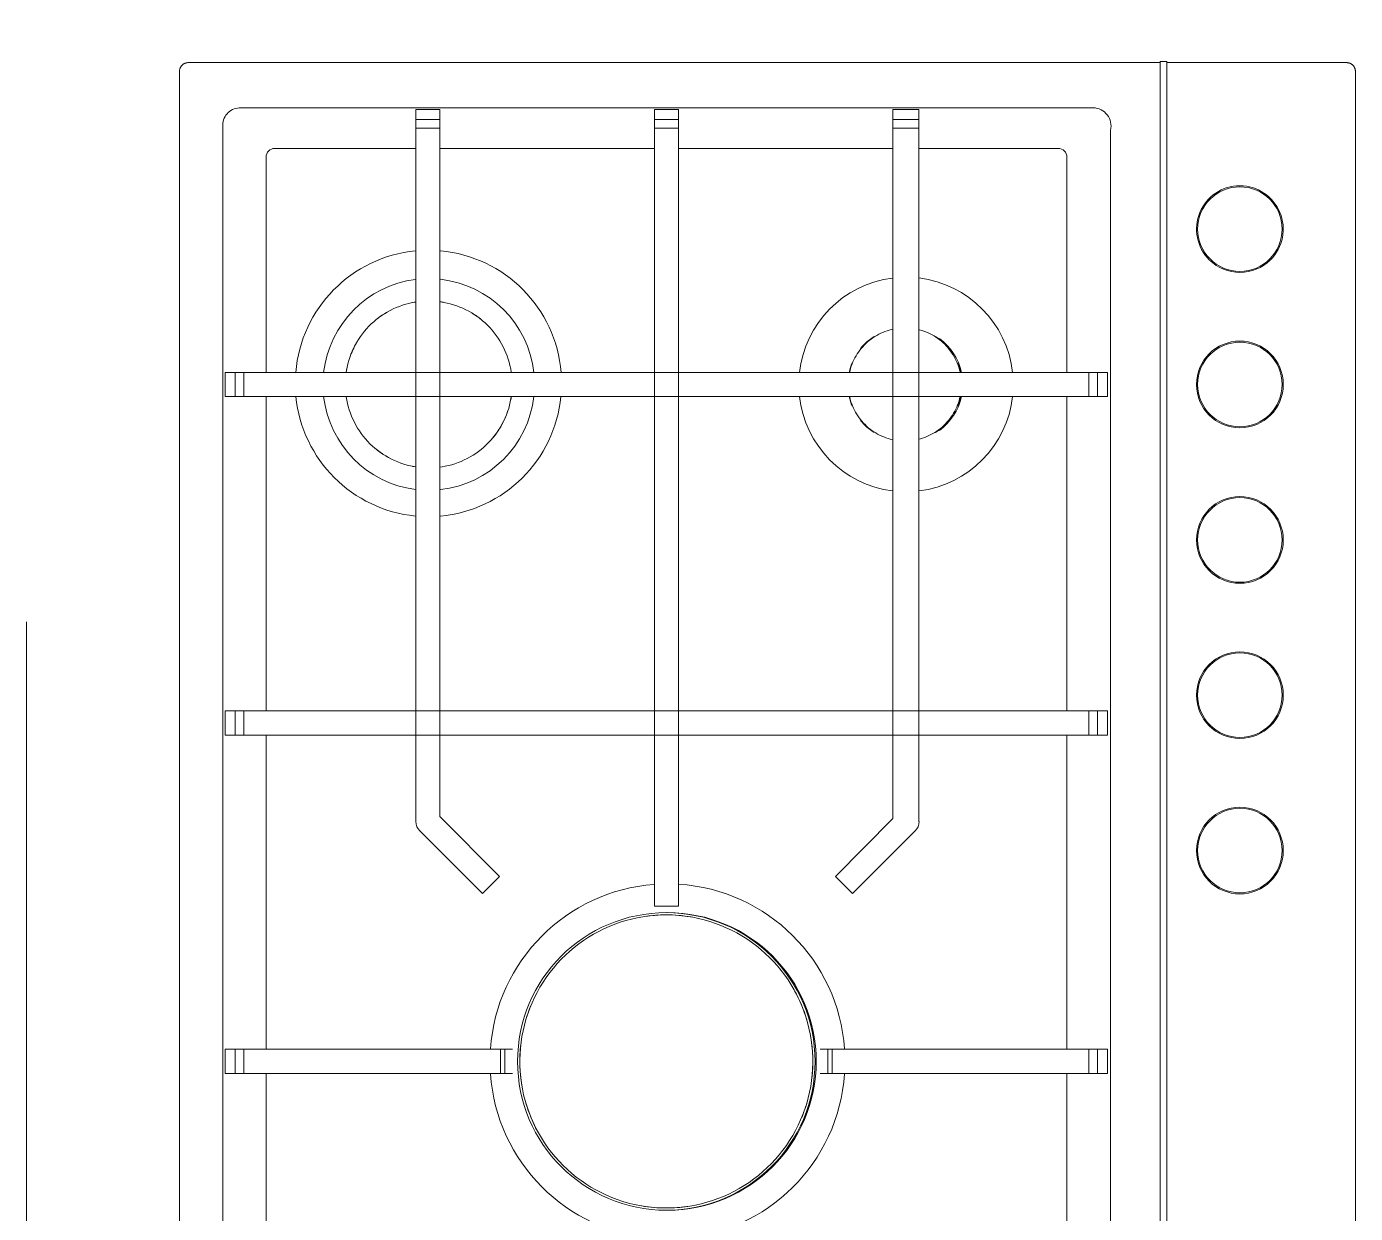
# Model space of a CAD drawing. Header units: millimetres. Extents: x 1680 to 166026, y 35966 to 91121.
# Drawn here: x 131305 to 131904, y 47037 to 47571 of the extents above; entities that cross this region are included whole.
import ezdxf

# ---------------------------------------------------------------- set-up
doc = ezdxf.new("R2010")
doc.units = ezdxf.units.MM
doc.linetypes.add('IMPORT-ACAD_ISO03W100', pattern=[762, 304.8, -457.2])
doc.layers.add('A-GENM', color=13, linetype='Continuous', lineweight=18)
doc.layers.add('M-EQPM', color=50, linetype='Continuous', lineweight=18)

# ---------------------------------------------------------------- blocks, each defined once
blk = doc.blocks.new('plan')
at = {"layer": 'A-GENM', "color": 252, "linetype": 'IMPORT-ACAD_ISO03W100', "lineweight": 20, "true_color": 0x939598}
blk.add_line((502287.13, -210892.24), (502287.13, -212667.24), dxfattribs=at)
at = {"layer": 'M-EQPM', "color": 252, "lineweight": 20, "true_color": 0x939598}
for p, q in [((502797.95, -211402.24), (502360.03, -211402.24)), ((502800.95, -211401.74), (502797.95, -211401.74)), ((502797.95, -211401.74), (502800.95, -211401.74)), ((502797.95, -211402.44), (502797.95, -211401.74)), ((502797.95, -211402.24), (502797.95, -211402.45)), ((502797.95, -211402.44), (502797.95, -211403.24)), ((502797.95, -211403.24), (502797.95, -212301.24)), ((502800.95, -211401.74), (502800.95, -211402.44)), ((502882.02, -211402.24), (502800.95, -211402.24)), ((502800.95, -211402.45), (502800.95, -211402.24)), ((502800.95, -211403.24), (502800.95, -211402.44)), ((502800.95, -212301.24), (502800.95, -211403.24)), ((502356.03, -211406.24), (502356.03, -212298.24)), ((502886.02, -212298.24), (502886.02, -211406.24)), ((502767.83, -211422.59), (502383.68, -211422.59)), ((502462.6, -211427.89), (502462.6, -211423.32)), ((502473.44, -211423.32), (502462.6, -211423.32)), ((502473.44, -211423.32), (502473.44, -211427.89)), ((502570.1, -211427.89), (502570.1, -211423.32)), ((502580.94, -211423.32), (502570.1, -211423.32)), ((502580.94, -211423.32), (502580.94, -211427.89)), ((502677.6, -211427.89), (502677.6, -211423.32)), ((502689.22, -211423.32), (502677.6, -211423.32)), ((502689.22, -211423.32), (502689.22, -211427.89)), ((502375.52, -211430.27), (502375.52, -212274.4)), ((502462.6, -211431.76), (502462.6, -211427.89)), ((502473.44, -211427.89), (502462.6, -211427.89)), ((502462.6, -211431.76), (502462.6, -211744.23)), ((502473.44, -211431.76), (502462.6, -211431.76)), ((502473.44, -211427.89), (502473.44, -211431.76)), ((502473.44, -211734.16), (502473.44, -211431.76)), ((502570.1, -211431.76), (502570.1, -211427.89)), ((502580.94, -211427.89), (502570.1, -211427.89)), ((502570.1, -211782.24), (502570.1, -211431.76)), ((502580.94, -211431.76), (502570.1, -211431.76)), ((502580.94, -211427.89), (502580.94, -211431.76)), ((502580.94, -211431.76), (502580.94, -211782.24)), ((502677.6, -211431.76), (502677.6, -211427.89)), ((502689.22, -211427.89), (502677.6, -211427.89)), ((502689.22, -211431.76), (502677.6, -211431.76)), ((502677.6, -211431.76), (502677.6, -211734.16)), ((502689.22, -211427.89), (502689.22, -211431.76)), ((502689.22, -211744.23), (502689.22, -211431.76)), ((502775.68, -212271.88), (502775.68, -211432.72)), ((502395.03, -211541.88), (502395.03, -211444.85)), ((502398.97, -211440.91), (502462.6, -211440.91)), ((502473.44, -211440.91), (502570.1, -211440.91)), ((502580.94, -211440.91), (502677.6, -211440.91)), ((502689.22, -211440.91), (502752.07, -211440.91)), ((502756.01, -211444.85), (502756.01, -211541.88)), ((502457.99, -211511.11), (502456.55, -211511.55)), ((502459.44, -211510.72), (502457.99, -211511.11)), ((502460.91, -211510.39), (502459.44, -211510.72)), ((502462.39, -211510.12), (502460.91, -211510.39)), ((502475.17, -211510.26), (502473.68, -211510.02)), ((502476.64, -211510.56), (502475.17, -211510.26)), ((502478.1, -211510.92), (502476.64, -211510.56)), ((502479.55, -211511.34), (502478.1, -211510.92)), ((502480.97, -211511.82), (502479.55, -211511.34)), ((502445.92, -211517.09), (502444.73, -211518.01)), ((502447.15, -211516.21), (502445.92, -211517.09)), ((502448.4, -211515.39), (502447.15, -211516.21)), ((502449.69, -211514.61), (502448.4, -211515.39)), ((502451.01, -211513.89), (502449.69, -211514.61)), ((502452.36, -211513.23), (502451.01, -211513.89)), ((502453.73, -211512.61), (502452.36, -211513.23)), ((502455.13, -211512.05), (502453.73, -211512.61)), ((502456.55, -211511.55), (502455.13, -211512.05)), ((502482.38, -211512.35), (502480.97, -211511.82)), ((502483.76, -211512.94), (502482.38, -211512.35)), ((502485.12, -211513.58), (502483.76, -211512.94)), ((502486.46, -211514.28), (502485.12, -211513.58)), ((502487.76, -211515.03), (502486.46, -211514.28)), ((502489.03, -211515.83), (502487.76, -211515.03)), ((502490.27, -211516.68), (502489.03, -211515.83)), ((502491.48, -211517.58), (502490.27, -211516.68)), ((502439.4, -211523.29), (502438.46, -211524.47)), ((502440.38, -211522.15), (502439.4, -211523.29)), ((502441.4, -211521.05), (502440.38, -211522.15)), ((502442.47, -211519.99), (502441.4, -211521.05)), ((502443.58, -211518.98), (502442.47, -211519.99)), ((502444.73, -211518.01), (502443.58, -211518.98)), ((502492.64, -211518.53), (502491.48, -211517.58)), ((502493.77, -211519.52), (502492.64, -211518.53)), ((502494.86, -211520.56), (502493.77, -211519.52)), ((502495.91, -211521.64), (502494.86, -211520.56)), ((502496.91, -211522.76), (502495.91, -211521.64)), ((502497.87, -211523.92), (502496.91, -211522.76)), ((502673.97, -211523.38), (502673.02, -211523.76)), ((502674.93, -211523.04), (502673.97, -211523.38)), ((502675.9, -211522.74), (502674.93, -211523.04)), ((502676.89, -211522.47), (502675.9, -211522.74)), ((502677.6, -211522.31), (502676.89, -211522.47)), ((502690.53, -211522.89), (502689.55, -211522.61)), ((502691.49, -211523.22), (502690.53, -211522.89)), ((502692.45, -211523.58), (502691.49, -211523.22)), ((502435.95, -211528.21), (502435.21, -211529.52)), ((502436.74, -211526.93), (502435.95, -211528.21)), ((502437.57, -211525.68), (502436.74, -211526.93)), ((502438.46, -211524.47), (502437.57, -211525.68)), ((502498.78, -211525.12), (502497.87, -211523.92)), ((502499.64, -211526.35), (502498.78, -211525.12)), ((502500.45, -211527.62), (502499.64, -211526.35)), ((502501.21, -211528.92), (502500.45, -211527.62)), ((502501.91, -211530.24), (502501.21, -211528.92)), ((502665.38, -211528.76), (502664.66, -211529.48)), ((502666.14, -211528.07), (502665.38, -211528.76)), ((502666.92, -211527.42), (502666.14, -211528.07)), ((502667.72, -211526.79), (502666.92, -211527.42)), ((502668.55, -211526.2), (502667.72, -211526.79)), ((502669.41, -211525.64), (502668.55, -211526.2)), ((502670.28, -211525.11), (502669.41, -211525.64)), ((502671.18, -211524.63), (502670.28, -211525.11)), ((502672.09, -211524.17), (502671.18, -211524.63)), ((502673.02, -211523.76), (502672.09, -211524.17)), ((502693.39, -211523.98), (502692.45, -211523.58)), ((502694.31, -211524.41), (502693.39, -211523.98)), ((502695.21, -211524.88), (502694.31, -211524.41)), ((502696.1, -211525.39), (502695.21, -211524.88)), ((502696.96, -211525.94), (502696.1, -211525.39)), ((502697.8, -211526.51), (502696.96, -211525.94)), ((502698.62, -211527.12), (502697.8, -211526.51)), ((502699.41, -211527.77), (502698.62, -211527.12)), ((502700.18, -211528.44), (502699.41, -211527.77)), ((502700.91, -211529.14), (502700.18, -211528.44)), ((502701.62, -211529.88), (502700.91, -211529.14)), ((502432.81, -211535.03), (502432.35, -211536.46)), ((502433.33, -211533.62), (502432.81, -211535.03)), ((502433.9, -211532.23), (502433.33, -211533.62)), ((502434.53, -211530.86), (502433.9, -211532.23)), ((502435.21, -211529.52), (502434.53, -211530.86)), ((502502.57, -211531.6), (502501.91, -211530.24)), ((502503.16, -211532.98), (502502.57, -211531.6)), ((502503.71, -211534.38), (502503.16, -211532.98)), ((502504.19, -211535.8), (502503.71, -211534.38)), ((502660.46, -211535.22), (502660, -211536.13)), ((502660.96, -211534.33), (502660.46, -211535.22)), ((502661.49, -211533.47), (502660.96, -211534.33)), ((502662.06, -211532.62), (502661.49, -211533.47)), ((502662.66, -211531.8), (502662.06, -211532.62)), ((502663.3, -211531), (502662.66, -211531.8)), ((502663.96, -211530.22), (502663.3, -211531)), ((502664.66, -211529.48), (502663.96, -211530.22)), ((502702.3, -211530.64), (502701.62, -211529.88)), ((502702.95, -211531.42), (502702.3, -211530.64)), ((502703.57, -211532.24), (502702.95, -211531.42)), ((502704.15, -211533.07), (502703.57, -211532.24)), ((502704.7, -211533.93), (502704.15, -211533.07)), ((502705.22, -211534.81), (502704.7, -211533.93)), ((502705.7, -211535.71), (502705.22, -211534.81)), ((502431.32, -211540.85), (502431.17, -211541.88)), ((502431.61, -211539.38), (502431.32, -211540.85)), ((502431.95, -211537.91), (502431.61, -211539.38)), ((502432.35, -211536.46), (502431.95, -211537.91)), ((502504.62, -211537.24), (502504.19, -211535.8)), ((502504.99, -211538.7), (502504.62, -211537.24)), ((502505.31, -211540.17), (502504.99, -211538.7)), ((502505.56, -211541.66), (502505.31, -211540.17)), ((502658.25, -211540.92), (502658.02, -211541.88)), ((502658.52, -211539.93), (502658.25, -211540.92)), ((502658.83, -211538.96), (502658.52, -211539.93)), ((502659.18, -211538), (502658.83, -211538.96)), ((502659.57, -211537.06), (502659.18, -211538)), ((502660, -211536.13), (502659.57, -211537.06)), ((502706.14, -211536.63), (502705.7, -211535.71)), ((502706.54, -211537.57), (502706.14, -211536.63)), ((502706.91, -211538.52), (502706.54, -211537.57)), ((502707.24, -211539.48), (502706.91, -211538.52)), ((502707.53, -211540.46), (502707.24, -211539.48)), ((502707.78, -211541.45), (502707.53, -211540.46)), ((502376.58, -211541.88), (502381.15, -211541.88)), ((502376.58, -211541.88), (502376.58, -211552.61)), ((502381.15, -211541.88), (502385.02, -211541.88)), ((502381.15, -211552.61), (502381.15, -211541.88)), ((502385.02, -211541.88), (502573.06, -211541.88)), ((502385.02, -211541.88), (502385.02, -211552.61)), ((502573.06, -211541.88), (502765.88, -211541.88)), ((502765.88, -211541.88), (502769.75, -211541.88)), ((502765.88, -211541.88), (502765.88, -211552.61)), ((502769.75, -211541.88), (502774.33, -211541.88)), ((502769.75, -211541.88), (502769.75, -211552.61)), ((502774.33, -211541.88), (502774.33, -211552.61)), ((502381.15, -211552.61), (502376.58, -211552.61)), ((502385.02, -211552.61), (502381.15, -211552.61)), ((502573.06, -211552.61), (502385.02, -211552.61)), ((502395.03, -211694.29), (502395.03, -211552.61)), ((502431.19, -211552.83), (502431.45, -211554.32)), ((502505.43, -211553.64), (502505.59, -211552.61)), ((502765.88, -211552.61), (502573.06, -211552.61)), ((502658.12, -211553.04), (502658.37, -211554.03)), ((502707.65, -211553.57), (502707.88, -211552.61)), ((502756.01, -211552.61), (502756.01, -211694.29)), ((502769.75, -211552.61), (502765.88, -211552.61)), ((502774.33, -211552.61), (502769.75, -211552.61)), ((502431.45, -211554.32), (502431.76, -211555.79)), ((502431.76, -211555.79), (502432.13, -211557.24)), ((502432.13, -211557.24), (502432.56, -211558.69)), ((502432.56, -211558.69), (502433.05, -211560.11)), ((502503.94, -211559.46), (502504.4, -211558.02)), ((502504.4, -211558.02), (502504.8, -211556.58)), ((502504.8, -211556.58), (502505.14, -211555.11)), ((502505.14, -211555.11), (502505.43, -211553.64)), ((502658.37, -211554.03), (502658.66, -211555)), ((502658.66, -211555), (502658.99, -211555.97)), ((502658.99, -211555.97), (502659.36, -211556.92)), ((502659.36, -211556.92), (502659.76, -211557.86)), ((502659.76, -211557.86), (502660.21, -211558.77)), ((502660.21, -211558.77), (502660.69, -211559.67)), ((502704.94, -211560.15), (502705.44, -211559.26)), ((502705.44, -211559.26), (502705.9, -211558.35)), ((502705.9, -211558.35), (502706.33, -211557.43)), ((502706.33, -211557.43), (502706.72, -211556.48)), ((502706.72, -211556.48), (502707.07, -211555.53)), ((502707.07, -211555.53), (502707.38, -211554.55)), ((502707.38, -211554.55), (502707.65, -211553.57)), ((502433.05, -211560.11), (502433.59, -211561.51)), ((502433.59, -211561.51), (502434.19, -211562.89)), ((502434.19, -211562.89), (502434.84, -211564.25)), ((502434.84, -211564.25), (502435.55, -211565.57)), ((502500.8, -211566.28), (502501.54, -211564.97)), ((502501.54, -211564.97), (502502.22, -211563.63)), ((502502.22, -211563.63), (502502.85, -211562.26)), ((502502.85, -211562.26), (502503.42, -211560.87)), ((502503.42, -211560.87), (502503.94, -211559.46)), ((502660.69, -211559.67), (502661.2, -211560.55)), ((502661.2, -211560.55), (502661.75, -211561.41)), ((502661.75, -211561.41), (502662.33, -211562.25)), ((502662.33, -211562.25), (502662.95, -211563.06)), ((502662.95, -211563.06), (502663.6, -211563.85)), ((502663.6, -211563.85), (502664.28, -211564.61)), ((502664.28, -211564.61), (502664.99, -211565.34)), ((502664.99, -211565.34), (502665.73, -211566.05)), ((502700.52, -211565.73), (502701.24, -211565.01)), ((502701.24, -211565.01), (502701.94, -211564.26)), ((502701.94, -211564.26), (502702.61, -211563.49)), ((502702.61, -211563.49), (502703.24, -211562.69)), ((502703.24, -211562.69), (502703.84, -211561.87)), ((502703.84, -211561.87), (502704.41, -211561.02)), ((502704.41, -211561.02), (502704.94, -211560.15)), ((502435.55, -211565.57), (502436.31, -211566.87)), ((502436.31, -211566.87), (502437.12, -211568.14)), ((502437.12, -211568.14), (502437.98, -211569.37)), ((502437.98, -211569.37), (502438.89, -211570.57)), ((502438.89, -211570.57), (502439.84, -211571.73)), ((502496.37, -211572.34), (502497.36, -211571.2)), ((502497.36, -211571.2), (502498.29, -211570.02)), ((502498.29, -211570.02), (502499.18, -211568.81)), ((502499.18, -211568.81), (502500.02, -211567.56)), ((502500.02, -211567.56), (502500.8, -211566.28)), ((502665.73, -211566.05), (502666.49, -211566.72)), ((502666.49, -211566.72), (502667.28, -211567.36)), ((502667.28, -211567.36), (502668.1, -211567.97)), ((502668.1, -211567.97), (502668.94, -211568.55)), ((502668.94, -211568.55), (502669.81, -211569.09)), ((502669.81, -211569.09), (502670.69, -211569.6)), ((502670.69, -211569.6), (502671.59, -211570.07)), ((502671.59, -211570.07), (502672.52, -211570.51)), ((502672.52, -211570.51), (502673.46, -211570.91)), ((502673.46, -211570.91), (502674.41, -211571.27)), ((502674.41, -211571.27), (502675.38, -211571.59)), ((502690.97, -211571.45), (502691.93, -211571.11)), ((502691.93, -211571.11), (502692.88, -211570.73)), ((502692.88, -211570.73), (502693.81, -211570.31)), ((502693.81, -211570.31), (502694.73, -211569.86)), ((502694.73, -211569.86), (502695.62, -211569.37)), ((502695.62, -211569.37), (502696.5, -211568.85)), ((502696.5, -211568.85), (502697.35, -211568.29)), ((502697.35, -211568.29), (502698.18, -211567.7)), ((502698.18, -211567.7), (502698.99, -211567.07)), ((502698.99, -211567.07), (502699.77, -211566.41)), ((502699.77, -211566.41), (502700.52, -211565.73)), ((502439.84, -211571.73), (502440.84, -211572.85)), ((502440.84, -211572.85), (502441.89, -211573.93)), ((502441.89, -211573.93), (502442.98, -211574.97)), ((502442.98, -211574.97), (502444.11, -211575.96)), ((502444.11, -211575.96), (502445.28, -211576.91)), ((502445.28, -211576.91), (502446.48, -211577.81)), ((502490.83, -211577.4), (502492.02, -211576.48)), ((502492.02, -211576.48), (502493.17, -211575.51)), ((502493.17, -211575.51), (502494.28, -211574.5)), ((502494.28, -211574.5), (502495.35, -211573.44)), ((502495.35, -211573.44), (502496.37, -211572.34)), ((502675.38, -211571.59), (502676.36, -211571.88)), ((502676.36, -211571.88), (502677.35, -211572.12)), ((502689.22, -211571.96), (502690, -211571.75)), ((502690, -211571.75), (502690.97, -211571.45)), ((502446.48, -211577.81), (502447.72, -211578.66)), ((502447.72, -211578.66), (502448.99, -211579.46)), ((502448.99, -211579.46), (502450.3, -211580.21)), ((502450.3, -211580.21), (502451.63, -211580.91)), ((502451.63, -211580.91), (502452.99, -211581.55)), ((502452.99, -211581.55), (502454.37, -211582.14)), ((502454.37, -211582.14), (502455.78, -211582.67)), ((502455.78, -211582.67), (502457.21, -211583.15)), ((502457.21, -211583.15), (502458.65, -211583.57)), ((502478.77, -211583.38), (502480.2, -211582.94)), ((502480.2, -211582.94), (502481.62, -211582.43)), ((502481.62, -211582.43), (502483.02, -211581.88)), ((502483.02, -211581.88), (502484.39, -211581.26)), ((502484.39, -211581.26), (502485.74, -211580.6)), ((502485.74, -211580.6), (502487.06, -211579.87)), ((502487.06, -211579.87), (502488.35, -211579.1)), ((502488.35, -211579.1), (502489.61, -211578.28)), ((502489.61, -211578.28), (502490.83, -211577.4)), ((502458.65, -211583.57), (502460.11, -211583.93)), ((502460.11, -211583.93), (502461.59, -211584.23)), ((502461.59, -211584.23), (502462.61, -211584.39)), ((502473.44, -211584.5), (502474.37, -211584.36)), ((502474.37, -211584.36), (502475.85, -211584.09)), ((502475.85, -211584.09), (502477.31, -211583.77)), ((502477.31, -211583.77), (502478.77, -211583.38)), ((502376.58, -211694.29), (502381.15, -211694.29)), ((502376.58, -211694.29), (502376.58, -211705.2)), ((502381.15, -211694.29), (502385.02, -211694.29)), ((502381.15, -211705.2), (502381.15, -211694.29)), ((502385.02, -211694.29), (502573.06, -211694.29)), ((502385.02, -211694.29), (502385.02, -211705.2)), ((502573.06, -211694.29), (502765.88, -211694.29)), ((502765.88, -211694.29), (502769.75, -211694.29)), ((502765.88, -211694.29), (502765.88, -211705.2)), ((502769.75, -211694.29), (502774.33, -211694.29)), ((502769.75, -211694.29), (502769.75, -211705.2)), ((502774.33, -211694.29), (502774.33, -211705.2)), ((502381.15, -211705.2), (502376.58, -211705.2)), ((502385.02, -211705.2), (502381.15, -211705.2)), ((502573.06, -211705.2), (502385.02, -211705.2)), ((502395.03, -211846.73), (502395.03, -211705.2)), ((502765.88, -211705.2), (502573.06, -211705.2)), ((502756.01, -211705.2), (502756.01, -211846.73)), ((502769.75, -211705.2), (502765.88, -211705.2)), ((502774.33, -211705.2), (502769.75, -211705.2)), ((502473.44, -211741.87), (502473.44, -211734.16)), ((502677.6, -211734.16), (502677.6, -211742.82)), ((502500.3, -211768.97), (502473.44, -211741.87)), ((502677.6, -211742.82), (502651.68, -211768.97)), ((502464.37, -211748.42), (502467.02, -211751.06)), ((502684.96, -211751.06), (502687.61, -211748.42)), ((502467.02, -211751.06), (502492.67, -211776.6)), ((502659.31, -211776.6), (502684.96, -211751.06)), ((502492.67, -211776.6), (502500.3, -211768.97)), ((502651.68, -211768.97), (502659.31, -211776.6)), ((502567.55, -211786.69), (502564.93, -211787.06)), ((502570.17, -211786.43), (502567.55, -211786.69)), ((502570.1, -211782.33), (502570.1, -211782.24)), ((502570.1, -211782.24), (502580.94, -211782.24)), ((502580.94, -211782.33), (502570.1, -211782.33)), ((502572.81, -211786.27), (502570.17, -211786.43)), ((502575.45, -211786.21), (502572.81, -211786.27)), ((502576.88, -211786.23), (502575.45, -211786.21)), ((502579.52, -211786.34), (502576.88, -211786.23)), ((502582.15, -211786.56), (502579.52, -211786.34)), ((502580.94, -211782.24), (502580.94, -211782.33)), ((502584.77, -211786.88), (502582.15, -211786.56)), ((502587.38, -211787.3), (502584.77, -211786.88)), ((502547.33, -211792.5), (502544.96, -211793.68)), ((502549.74, -211791.43), (502547.33, -211792.5)), ((502552.19, -211790.45), (502549.74, -211791.43)), ((502554.68, -211789.57), (502552.19, -211790.45)), ((502557.2, -211788.79), (502554.68, -211789.57)), ((502559.76, -211788.11), (502557.2, -211788.79)), ((502562.33, -211787.53), (502559.76, -211788.11)), ((502564.93, -211787.06), (502562.33, -211787.53)), ((502589.96, -211787.83), (502587.38, -211787.3)), ((502592.53, -211788.46), (502589.96, -211787.83)), ((502595.06, -211789.2), (502592.53, -211788.46)), ((502597.57, -211790.03), (502595.06, -211789.2)), ((502600.04, -211790.96), (502597.57, -211790.03)), ((502602.47, -211792), (502600.04, -211790.96)), ((502604.86, -211793.13), (502602.47, -211792)), ((502538.17, -211797.75), (502536.02, -211799.28)), ((502540.38, -211796.3), (502538.17, -211797.75)), ((502542.64, -211794.94), (502540.38, -211796.3)), ((502544.96, -211793.68), (502542.64, -211794.94)), ((502607.2, -211794.35), (502604.86, -211793.13)), ((502609.49, -211795.66), (502607.2, -211794.35)), ((502611.72, -211797.07), (502609.49, -211795.66)), ((502613.9, -211798.57), (502611.72, -211797.07)), ((502616.02, -211800.15), (502613.9, -211798.57)), ((502529.96, -211804.38), (502528.08, -211806.24)), ((502531.91, -211802.6), (502529.96, -211804.38)), ((502533.93, -211800.9), (502531.91, -211802.6)), ((502536.02, -211799.28), (502533.93, -211800.9)), ((502618.07, -211801.81), (502616.02, -211800.15)), ((502620.05, -211803.55), (502618.07, -211801.81)), ((502621.96, -211805.38), (502620.05, -211803.55)), ((502524.56, -211810.17), (502522.92, -211812.24)), ((502526.28, -211808.17), (502524.56, -211810.17)), ((502528.08, -211806.24), (502526.28, -211808.17)), ((502623.8, -211807.27), (502621.96, -211805.38)), ((502625.56, -211809.24), (502623.8, -211807.27)), ((502627.24, -211811.28), (502625.56, -211809.24)), ((502519.89, -211816.57), (502518.51, -211818.82)), ((502521.36, -211814.37), (502519.89, -211816.57)), ((502522.92, -211812.24), (502521.36, -211814.37)), ((502628.83, -211813.39), (502627.24, -211811.28)), ((502630.35, -211815.55), (502628.83, -211813.39)), ((502631.77, -211817.78), (502630.35, -211815.55)), ((502517.22, -211821.12), (502516.02, -211823.48)), ((502518.51, -211818.82), (502517.22, -211821.12)), ((502633.1, -211820.06), (502631.77, -211817.78)), ((502634.34, -211822.39), (502633.1, -211820.06)), ((502635.49, -211824.77), (502634.34, -211822.39)), ((502513.91, -211828.32), (502513, -211830.8)), ((502514.92, -211825.88), (502513.91, -211828.32)), ((502516.02, -211823.48), (502514.92, -211825.88)), ((502636.54, -211827.19), (502635.49, -211824.77)), ((502637.49, -211829.65), (502636.54, -211827.19)), ((502512.19, -211833.31), (502511.49, -211835.86)), ((502513, -211830.8), (502512.19, -211833.31)), ((502638.35, -211832.15), (502637.49, -211829.65)), ((502639.1, -211834.68), (502638.35, -211832.15)), ((502639.75, -211837.24), (502639.1, -211834.68)), ((502510.88, -211838.43), (502510.38, -211841.02)), ((502511.49, -211835.86), (502510.88, -211838.43)), ((502640.3, -211839.83), (502639.75, -211837.24)), ((502640.75, -211842.43), (502640.3, -211839.83)), ((502376.58, -211846.73), (502381.15, -211846.73)), ((502376.58, -211857.75), (502376.58, -211846.73)), ((502381.15, -211846.73), (502385.02, -211846.73)), ((502381.15, -211857.75), (502381.15, -211846.73)), ((502385.02, -211846.73), (502500.7, -211846.73)), ((502385.02, -211846.73), (502385.02, -211857.75)), ((502500.7, -211846.73), (502502.68, -211846.73)), ((502500.7, -211857.75), (502500.7, -211846.73)), ((502502.68, -211846.73), (502506.14, -211846.73)), ((502502.68, -211857.75), (502502.68, -211846.73)), ((502509.69, -211846.26), (502509.51, -211848.89)), ((502509.99, -211843.63), (502509.69, -211846.26)), ((502510.38, -211841.02), (502509.99, -211843.63)), ((502641.09, -211845.05), (502640.75, -211842.43)), ((502641.32, -211847.68), (502641.09, -211845.05)), ((502644.76, -211846.73), (502648.23, -211846.73)), ((502648.23, -211846.73), (502650.2, -211846.73)), ((502648.23, -211857.75), (502648.23, -211846.73)), ((502650.2, -211846.73), (502765.89, -211846.73)), ((502650.2, -211857.75), (502650.2, -211846.73)), ((502765.89, -211846.73), (502769.75, -211846.73)), ((502765.89, -211857.75), (502765.89, -211846.73)), ((502769.75, -211846.73), (502774.33, -211846.73)), ((502769.75, -211857.75), (502769.75, -211846.73)), ((502774.33, -211857.75), (502774.33, -211846.73)), ((502509.51, -211848.89), (502509.43, -211851.53)), ((502509.43, -211851.53), (502509.45, -211854.17)), ((502641.45, -211850.32), (502641.32, -211847.68)), ((502641.48, -211852.96), (502641.45, -211850.32)), ((502381.15, -211857.75), (502376.58, -211857.75)), ((502385.02, -211857.75), (502381.15, -211857.75)), ((502500.7, -211857.75), (502385.02, -211857.75)), ((502395.03, -211999.29), (502395.03, -211857.75)), ((502502.68, -211857.75), (502500.7, -211857.75)), ((502506.14, -211857.75), (502502.68, -211857.75)), ((502509.45, -211854.17), (502509.58, -211856.81)), ((502509.58, -211856.81), (502509.82, -211859.44)), ((502640.92, -211860.86), (502641.21, -211858.23)), ((502641.21, -211858.23), (502641.39, -211855.6)), ((502641.39, -211855.6), (502641.48, -211852.96)), ((502648.23, -211857.75), (502644.76, -211857.75)), ((502650.2, -211857.75), (502648.23, -211857.75)), ((502765.89, -211857.75), (502650.2, -211857.75)), ((502756.01, -211857.75), (502756.01, -211999.29)), ((502769.75, -211857.75), (502765.89, -211857.75)), ((502774.33, -211857.75), (502769.75, -211857.75)), ((502509.82, -211859.44), (502510.16, -211862.06)), ((502510.16, -211862.06), (502510.6, -211864.66)), ((502510.6, -211864.66), (502511.15, -211867.25)), ((502640.02, -211866.06), (502640.52, -211863.47)), ((502640.52, -211863.47), (502640.92, -211860.86)), ((502511.15, -211867.25), (502511.8, -211869.8)), ((502511.8, -211869.8), (502512.55, -211872.34)), ((502638.71, -211871.18), (502639.41, -211868.63)), ((502639.41, -211868.63), (502640.02, -211866.06)), ((502512.55, -211872.34), (502513.41, -211874.84)), ((502513.41, -211874.84), (502514.36, -211877.3)), ((502635.99, -211878.61), (502636.99, -211876.17)), ((502636.99, -211876.17), (502637.9, -211873.69)), ((502637.9, -211873.69), (502638.71, -211871.18)), ((502514.36, -211877.3), (502515.41, -211879.72)), ((502515.41, -211879.72), (502516.56, -211882.1)), ((502516.56, -211882.1), (502517.8, -211884.43)), ((502633.69, -211883.36), (502634.88, -211881.01)), ((502634.88, -211881.01), (502635.99, -211878.61)), ((502517.8, -211884.43), (502519.13, -211886.71)), ((502519.13, -211886.71), (502520.56, -211888.94)), ((502629.54, -211890.11), (502631.01, -211887.92)), ((502631.01, -211887.92), (502632.39, -211885.67)), ((502632.39, -211885.67), (502633.69, -211883.36)), ((502520.56, -211888.94), (502522.07, -211891.1)), ((502522.07, -211891.1), (502523.66, -211893.21)), ((502523.66, -211893.21), (502525.34, -211895.24)), ((502624.62, -211896.32), (502626.34, -211894.31)), ((502626.34, -211894.31), (502627.98, -211892.25)), ((502627.98, -211892.25), (502629.54, -211890.11)), ((502525.34, -211895.24), (502527.1, -211897.21)), ((502527.1, -211897.21), (502528.94, -211899.11)), ((502528.94, -211899.11), (502530.85, -211900.93)), ((502618.99, -211901.88), (502620.94, -211900.1)), ((502620.94, -211900.1), (502622.82, -211898.25)), ((502622.82, -211898.25), (502624.62, -211896.32)), ((502530.85, -211900.93), (502532.83, -211902.68)), ((502532.83, -211902.68), (502534.88, -211904.34)), ((502534.88, -211904.34), (502537, -211905.92)), ((502537, -211905.92), (502539.18, -211907.42)), ((502612.73, -211906.74), (502614.88, -211905.21)), ((502614.88, -211905.21), (502616.97, -211903.59)), ((502616.97, -211903.59), (502618.99, -211901.88)), ((502539.18, -211907.42), (502541.41, -211908.82)), ((502541.41, -211908.82), (502543.7, -211910.14)), ((502543.7, -211910.14), (502546.04, -211911.36)), ((502546.04, -211911.36), (502548.43, -211912.49)), ((502548.43, -211912.49), (502550.86, -211913.52)), ((502601.16, -211913.06), (502603.58, -211911.98)), ((502603.58, -211911.98), (502605.94, -211910.81)), ((502605.94, -211910.81), (502608.26, -211909.54)), ((502608.26, -211909.54), (502610.52, -211908.19)), ((502610.52, -211908.19), (502612.73, -211906.74)), ((502550.86, -211913.52), (502553.33, -211914.46)), ((502553.33, -211914.46), (502555.84, -211915.29)), ((502555.84, -211915.29), (502558.37, -211916.03)), ((502558.37, -211916.03), (502560.94, -211916.66)), ((502560.94, -211916.66), (502563.53, -211917.19)), ((502563.53, -211917.19), (502566.13, -211917.61)), ((502566.13, -211917.61), (502568.75, -211917.93)), ((502568.75, -211917.93), (502571.39, -211918.15)), ((502571.39, -211918.15), (502574.03, -211918.26)), ((502574.03, -211918.26), (502575.45, -211918.27)), ((502575.45, -211918.27), (502578.09, -211918.22)), ((502578.09, -211918.22), (502580.73, -211918.06)), ((502580.73, -211918.06), (502583.36, -211917.8)), ((502583.36, -211917.8), (502585.97, -211917.43)), ((502585.97, -211917.43), (502588.57, -211916.96)), ((502588.57, -211916.96), (502591.15, -211916.38)), ((502591.15, -211916.38), (502593.7, -211915.7)), ((502593.7, -211915.7), (502596.22, -211914.92)), ((502596.22, -211914.92), (502598.71, -211914.04)), ((502598.71, -211914.04), (502601.16, -211913.06))]:
    blk.add_line(p, q, dxfattribs=at)
for centre, radius, start, end in [((502360.03, -211406.24), 4, 128.68219, 141.31781), ((502360.03, -211406.24), 4, 124.41151, 128.68219), ((502882.02, -211406.24), 4, 51.31781, 55.58849), ((502882.02, -211406.24), 4, 38.68219, 51.31781), ((502360.03, -211406.24), 4, 141.31781, 145.58849), ((502882.02, -211406.24), 4, 34.41151, 38.68219), ((502383.42, -211430.49), 7.9, 88.15023, 178.40041), ((502767.63, -211430.85), 8.26, 346.93163, 88.59371), ((502398.97, -211444.85), 3.94, 90, 180), ((502752.07, -211444.85), 3.94, 0, 90), ((502833.95, -211477.24), 19.54, 90, 225), ((502833.95, -211477.24), 19.05, 90, 270), ((502833.95, -211477.24), 19.54, 315, 90), ((502833.95, -211477.24), 19.05, 270, 90), ((502468.23, -211546.79), 60, 95.5537, 175.2705), ((502468.23, -211546.79), 60, 4.7295, 84.8559), ((502833.95, -211477.24), 19.54, 225.61292, 270), ((502833.95, -211477.24), 19.54, 270, 314.38708), ((502683.48, -211547.24), 48.34, 97.2006, 173.58985), ((502683.48, -211547.24), 48.34, 6.41015, 82.95908), ((502468.38, -211547.24), 47.67, 97.17348, 173.49829), ((502468.38, -211547.24), 47.67, 6.50171, 83.70932), ((502468.38, -211547.24), 37.6, 99.20727, 101.14398), ((502468.38, -211547.24), 37.6, 79.34457, 81.92551), ((502468.38, -211547.24), 37.6, 120, 128.09121), ((502468.38, -211547.24), 37.6, 51.90879, 60), ((502468.38, -211547.24), 37.6, 150, 161.05469), ((502682.95, -211547.24), 25.71, 122.67572, 140.79571), ((502682.95, -211547.24), 25.71, 39.20429, 57.32428), ((502683.48, -211547.24), 25.57, 12.21984, 54), ((502833.95, -211547.24), 19.54, 90, 270), ((502833.95, -211547.24), 19.05, 90, 270), ((502833.95, -211547.24), 19.54, 270, 90), ((502833.95, -211547.24), 19.05, 270, 90), ((502468.38, -211547.24), 37.6, 169.31742, 171.44001), ((502682.95, -211547.24), 25.71, 157.56999, 167.84647), ((502682.95, -211547.24), 25.71, 12.15353, 22.43001), ((502468.23, -211546.79), 60, 185.60043, 264.44884), ((502468.38, -211547.24), 47.67, 186.49977, 262.82905), ((502468.38, -211547.24), 47.67, 276.29068, 353.50023), ((502468.23, -211546.79), 60, 275.1441, 354.39957), ((502468.38, -211547.24), 37.6, 349.31742, 351.44257), ((502683.48, -211547.24), 48.34, 186.41015, 262.7994), ((502682.95, -211547.24), 25.71, 192.15419, 202.43001), ((502683.48, -211547.24), 48.34, 277.04092, 353.58985), ((502683.48, -211547.24), 25.57, 306, 347.78016), ((502682.95, -211547.24), 25.71, 337.56999, 347.84581), ((502468.38, -211547.24), 37.6, 318.38895, 341.54256), ((502682.95, -211547.24), 25.71, 219.20429, 237.32428), ((502682.95, -211547.24), 25.71, 302.67572, 320.79571), ((502468.38, -211547.24), 37.6, 231.90879, 240), ((502468.38, -211547.24), 37.6, 258.85602, 260.79526), ((502833.95, -211617.29), 19.54, 90, 270), ((502833.95, -211617.29), 19.05, 90, 270), ((502833.95, -211617.29), 19.54, 270, 90), ((502833.95, -211617.29), 19.05, 270, 90), ((502833.95, -211687.23), 19.54, 90, 270), ((502833.95, -211687.23), 19.05, 90, 270), ((502833.95, -211687.23), 19.54, 270, 90), ((502833.95, -211687.23), 19.05, 270, 90), ((502833.95, -211757.24), 19.54, 90, 270), ((502833.95, -211757.24), 19.05, 90, 270), ((502833.95, -211757.24), 19.54, 270, 90), ((502833.95, -211757.24), 19.05, 270, 90), ((502468.6, -211744.17), 5.99, 180.36992, 225.09354), ((502683.38, -211744.17), 5.99, 314.90646, 359.63008), ((502575.98, -211852.24), 80, 94.31689, 175.9491), ((502575.98, -211852.24), 80, 4.0509, 86.35626), ((502575.45, -211852.24), 67.03, 90, 270), ((502575.45, -211852.24), 66.03, 90, 98.41329), ((502575.45, -211852.24), 67.03, 270, 90), ((502575.45, -211852.24), 66.03, 80.2385, 90), ((502575.98, -211852.24), 67.03, 270, 90), ((502575.45, -211852.24), 66.03, 16.52423, 28.85125), ((502575.45, -211852.24), 66.03, 157.5, 163.13232), ((502575.45, -211852.24), 66.03, 173.90655, 189.42292), ((502575.45, -211852.24), 66.03, 353.90655, 9.42292), ((502575.98, -211852.24), 80, 184.04515, 265.68311), ((502575.98, -211852.24), 80, 273.64374, 355.95485), ((502575.45, -211852.24), 66.03, 196.52423, 208.85125), ((502575.45, -211852.24), 66.03, 337.5, 343.13232), ((502575.45, -211852.24), 66.03, 260.2385, 270), ((502575.45, -211852.24), 66.03, 270, 278.41329)]:
    blk.add_arc(centre, radius, start, end, dxfattribs=at)
for points, knots in [([(502357.76, -211402.94), (502357.86, -211402.88), (502358.02, -211402.78), (502358.23, -211402.67), (502358.38, -211402.59), (502358.54, -211402.53), (502358.76, -211402.45), (502359.01, -211402.37), (502359.28, -211402.31), (502359.61, -211402.26), (502359.86, -211402.24), (502360.03, -211402.24)], [0, 0, 0, 0, 0.142857, 0.214286, 0.285714, 0.357143, 0.428571, 0.571429, 0.678571, 0.785714, 1, 1, 1, 1]), ([(502882.02, -211402.24), (502882.13, -211402.24), (502882.35, -211402.25), (502882.68, -211402.29), (502883.01, -211402.36), (502883.29, -211402.45), (502883.5, -211402.53), (502883.66, -211402.59), (502883.82, -211402.67), (502884.03, -211402.78), (502884.18, -211402.88), (502884.28, -211402.94)], [0, 0, 0, 0, 0.142857, 0.285714, 0.428571, 0.571429, 0.642857, 0.714286, 0.785714, 0.857143, 1, 1, 1, 1]), ([(502356.03, -211406.24), (502356.03, -211406.13), (502356.03, -211405.91), (502356.08, -211405.58), (502356.15, -211405.25), (502356.23, -211404.98), (502356.31, -211404.76), (502356.38, -211404.6), (502356.45, -211404.44), (502356.56, -211404.23), (502356.66, -211404.08), (502356.73, -211403.98)], [0, 0, 0, 0, 0.142857, 0.285714, 0.428571, 0.571429, 0.642857, 0.714286, 0.785714, 0.857143, 1, 1, 1, 1]), ([(502885.32, -211403.98), (502885.39, -211404.08), (502885.48, -211404.23), (502885.59, -211404.44), (502885.67, -211404.6), (502885.74, -211404.76), (502885.82, -211404.98), (502885.89, -211405.22), (502885.95, -211405.5), (502886.01, -211405.83), (502886.02, -211406.08), (502886.02, -211406.24)], [0, 0, 0, 0, 0.142857, 0.214286, 0.285714, 0.357143, 0.428571, 0.571429, 0.678571, 0.785714, 1, 1, 1, 1])]:
    blk.add_open_spline(points, degree=3, knots=knots, dxfattribs=at)

msp = doc.modelspace()

# ---------------------------------------------------------------- block references
msp.add_blockref('plan', (-370982.17, 258957.24))

doc.saveas('drawing.dxf')
